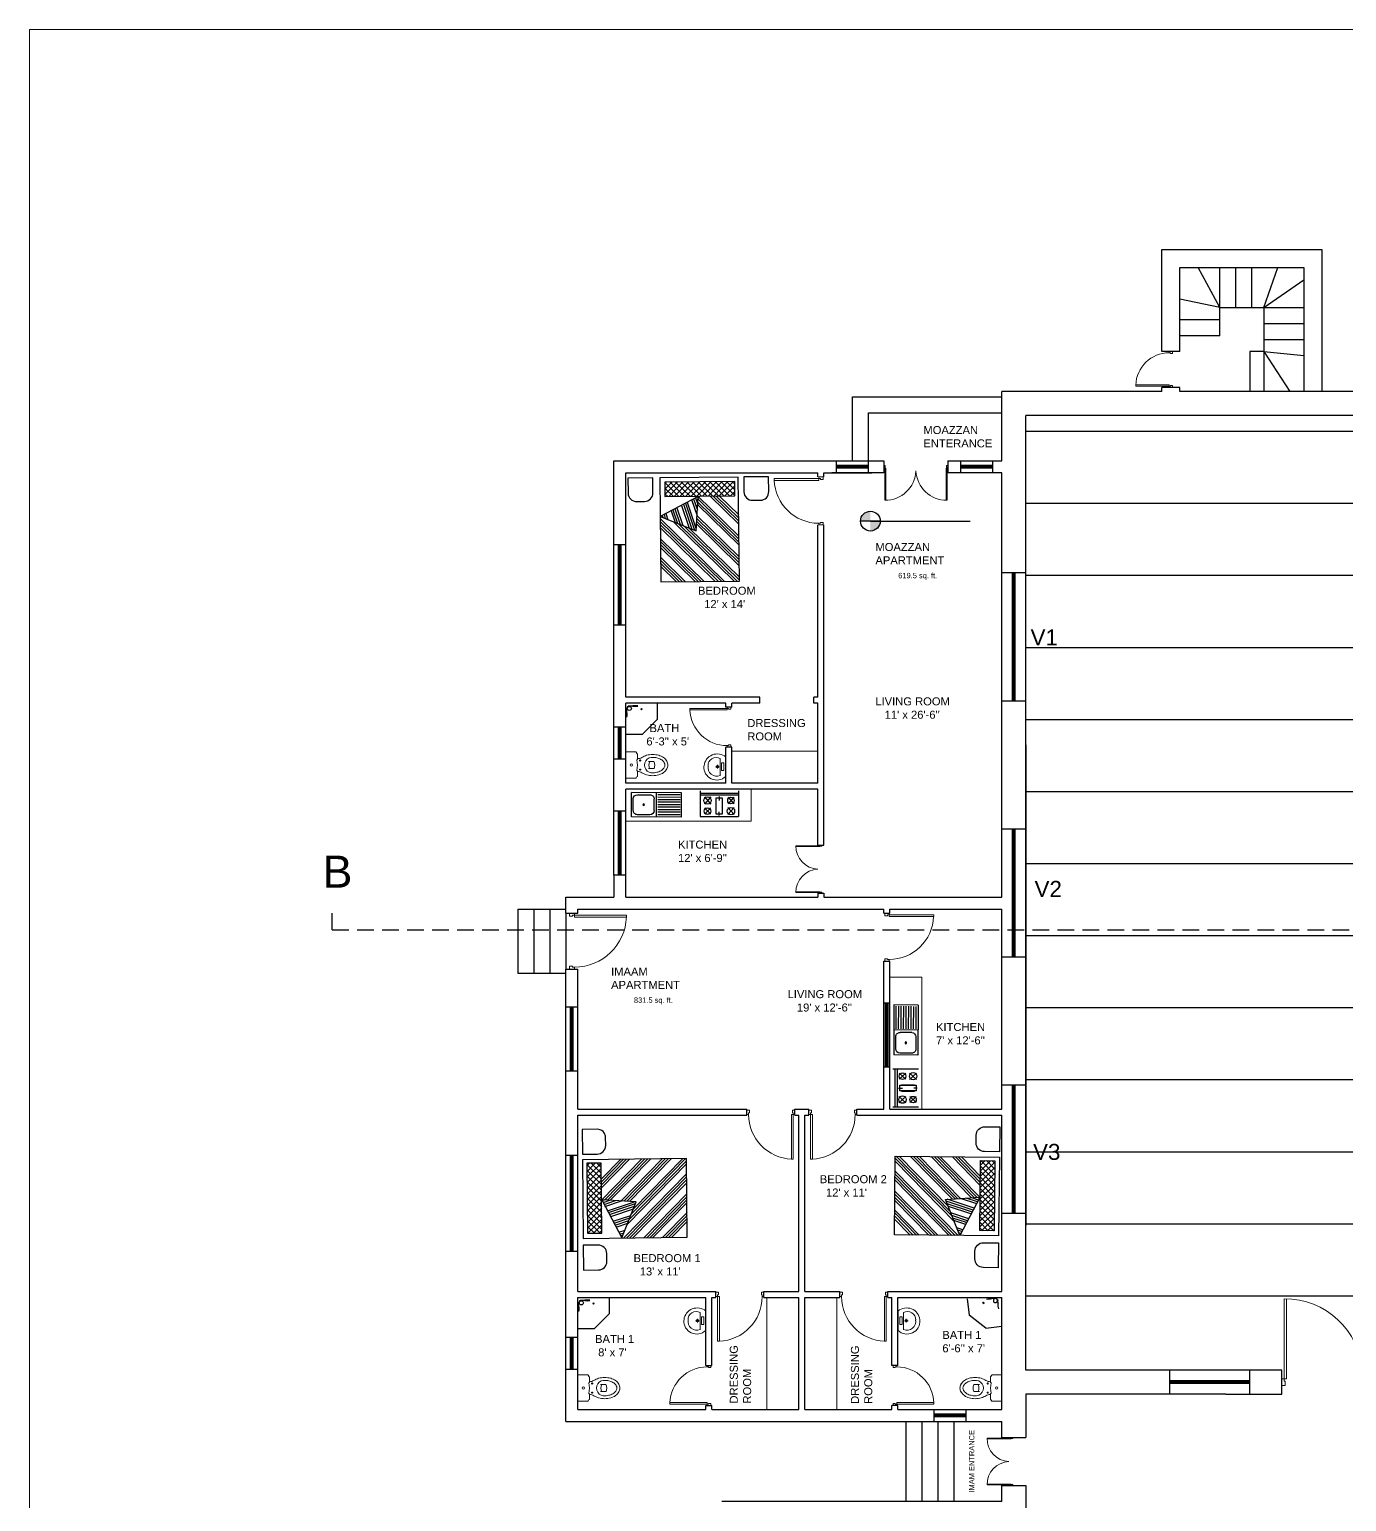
# Model space of a CAD drawing. Header units: inches. Extents: x -6210 to 141093, y -2740 to 21225.
# Drawn here: x 101637 to 102624, y 2402 to 3505 of the extents above; entities that cross this region are included whole.
import ezdxf

# ---------------------------------------------------------------- set-up
doc = ezdxf.new("R2010")
doc.units = ezdxf.units.IN
doc.header["$LTSCALE"] = 100
doc.header["$MEASUREMENT"] = 0
doc.linetypes.add('HIDDEN2', pattern=[0.1875, 0.125, -0.0625])
for name, color, linetype in [('1text', 6, 'Continuous'), ('FIXTURES', 251, 'Continuous'), ('furniture', 9, 'Continuous'), ('SAFF', 7, 'Continuous'), ('steps', 9, 'Continuous'), ('walls', 1, 'Continuous'), ('windows', 150, 'Continuous')]:
    doc.layers.add(name, color=color, linetype=linetype)
doc.layers.add('DOOR', color=11, linetype='Continuous', lineweight=5)
doc.layers.add('FURNITUR', color=253, linetype='Continuous', lineweight=18)
doc.styles.get("Standard").update_dxf_attribs({"font": 'arial.ttf', "height": 4})

# ---------------------------------------------------------------- blocks, each defined once
blk = doc.blocks.new('FDSADDFAEREWRWER')
at = {"layer": 'FURNITUR'}
for p, q in [((38131, -26483.3), (38131, -26479.5)), ((38131.1, -26479.3), (38132, -26478)), ((38139.5, -26477.9), (38132.4, -26477.9)), ((38139.7, -26497.4), (38139.7, -26478.1)), ((38122.8, -26485.2), (38118.7, -26485.2)), ((38122.8, -26490.3), (38118.7, -26490.3)), ((38129.7, -26484.3), (38128.3, -26484.3)), ((38129.7, -26491.2), (38128.3, -26491.2)), ((38129, -26485), (38129, -26483.6)), ((38129, -26491.9), (38129, -26490.5)), ((38131, -26487.7), (38131.5, -26483.7)), ((38131, -26487.7), (38131.5, -26491.7)), ((38131, -26495.9), (38131, -26492.1)), ((38131.4, -26483.6), (38131.1, -26483.4)), ((38131.3, -26491.9), (38131.1, -26492)), ((38131.1, -26496.2), (38132, -26497.4)), ((38139.5, -26497.6), (38132.4, -26497.6))]:
    blk.add_line(p, q, dxfattribs=at)
at = {"layer": 'FURNITUR', "extrusion": (0, 0, -1)}
for centre, major_axis, start_param, end_param in [((38118.4, -26491.9), (-8.51, 8.51), 0.175324, 0.503558), ((38119.6, -26496), (-11.5, 11.5), 0.503558, 0.785398), ((38119.6, -26496), (-11.5, -11.5), 2.356194, 2.638034), ((38120.8, -26491.9), (-8.51, 8.51), 1.067238, 1.389176), ((38131.5, -26479.5), (-0.314, 0.314), -0.785398, -0.165149), ((38132.4, -26478.3), (-0.314, -0.314), 1.405648, 2.356194), ((38139.5, -26478.1), (-0.157, -0.157), 2.356194, 3.926991), ((38113.9, -26487.7), (-4.02, 4.02), -0.785398, -0.250471), ((38113.9, -26487.7), (-4.02, -4.02), 0.250471, 0.785398), ((38116.6, -26489.4), (-6.28, 6.28), -0.250471, 0.175324), ((38116.6, -26486.1), (-6.28, 6.28), 4.537065, 4.96286), ((38113.9, -26487.7), (-2.45, -2.45), 0.785398, 1.320326), ((38113.9, -26487.7), (-2.45, 2.45), -1.320326, -0.785398), ((38116.6, -26489.4), (-4.71, 4.71), -0.250471, 0.175324), ((38116.6, -26486.1), (-4.71, 4.71), 4.537065, 4.96286), ((38118.4, -26491.9), (-6.94, -6.94), 1.74612, 2.074355), ((38118.4, -26483.5), (-6.94, -6.94), 5.779627, 6.107861), ((38119.6, -26496), (-9.95, -9.95), 2.074355, 2.310238), ((38123.2, -26487.7), (-3.69, -3.69), 0.295539, 1.275258), ((38118.7, -26485.4), (-0.125, -0.125), 1.275258, 2.356194), ((38118.7, -26490.1), (-0.125, 0.125), 3.926991, 5.007928), ((38119.9, -26487.7), (-4.12, 4.12), 0.626699, 4.08569), ((38114.8, -26487.7), (-5.34, -5.34), 3.582609, 4.271372), ((38131.1, -26476), (-4.89, -4.89), 5.503466, 6.019803), ((38129, -26484.3), (-0.275, 0.275), 3.926991, 7.068583), ((38129, -26491.2), (-0.275, 0.275), 3.926991, 7.068583), ((38129, -26484.3), (-0.275, 0.275), 0.785398, 3.926991), ((38129, -26491.2), (-0.275, 0.275), 0.785398, 3.926991), ((38131.2, -26483.3), (-0.125, 0.125), 4.434999, 5.497787), ((38131.2, -26492.1), (-0.125, 0.125), -0.785398, 0.415559), ((38131.3, -26491.7), (-0.125, -0.125), 3.819301, 5.127948), ((38131.3, -26483.7), (-0.125, -0.125), 2.864203, 4.034681), ((38135.7, -26487.7), (-0.627, 0.627), -0.785398, 2.356194), ((38135.7, -26487.7), (-0.627, -0.627), 3.926991, 7.068583), ((38118.4, -26483.5), (-8.51, 8.51), 4.208831, 4.537065), ((38119.6, -26479.4), (-11.5, -11.5), 5.497787, 5.779627), ((38119.6, -26479.4), (-9.95, 9.95), 3.972947, 4.208831), ((38119.6, -26479.4), (-11.5, 11.5), 3.645151, 3.926991), ((38120.8, -26483.5), (-8.51, -8.51), 4.894009, 5.215947), ((38131.1, -26499.4), (-4.89, 4.89), 0.263382, 0.779719), ((38131.5, -26495.9), (-0.314, 0.314), -1.405648, -0.785398), ((38132.4, -26497.2), (-0.314, 0.314), 3.926991, 4.877538), ((38139.5, -26497.4), (-0.157, -0.157), 3.926991, 5.497787)]:
    blk.add_ellipse(centre, major_axis=major_axis, ratio=1, start_param=start_param, end_param=end_param, dxfattribs=at)
blk = doc.blocks.new('LAV', base_point=(396, 588))
for p, q in [((396.2, 580.6), (396.2, 595.1)), ((397.6, 585), (397.6, 590.7)), ((397.6, 590.7), (399.3, 590.7)), ((399.3, 585), (397.6, 585)), ((399.3, 590.7), (399.3, 585)), ((400.3, 580.9), (400.3, 594)), ((396.2, 580.6), (396.2, 580.6)), ((400.3, 580.9), (400.3, 580.9))]:
    blk.add_line(p, q)
for centre, radius, start, end in [((402.6, 587.4), 10, 6.3511, 130.1512), ((403, 587.4), 9.62, 225.0409, 4.876), ((403.4, 588.7), 6.06, 355.5607, 119.9347), ((402.9, 587.3), 6.63, 247.3713, 10.7334)]:
    blk.add_arc(centre, radius, start, end)
blk = doc.blocks.new('A$C56213ABD')
for points in [[(9.9, 11.4), (9.9, 8.7)], [(11.2, 10.1), (8.6, 10.1)]]:
    blk.add_lwpolyline(points)
for radius in [0.938, 0.75]:
    blk.add_circle((9.9, 10.1), radius)
at = {"rotation": 270}
blk.add_blockref('LAV', (10.1, 16.5), dxfattribs=at)
blk = doc.blocks.new('D1')
for points in [[(1.5, 40.9), (1.5, 1.9), (3, 1.9), (3, 40.9)], [(1.5, 0.4), (2.2, 0.4), (2.2, -1.9), (0, -1.9), (0, 1.9), (1.5, 1.9)], [(42, 1.9), (42, -1.9), (39.8, -1.9), (39.8, 0.4), (40.5, 0.4), (40.5, 1.9)]]:
    blk.add_lwpolyline(points, close=True)
blk.add_arc((1.5, 1.9), 39, 0, 88.1502)
blk = doc.blocks.new('D')
at = {"layer": 'DOOR'}
for p, q in [((73476.83, 10997.38), (73476.83, 10955.35)), ((73477.98, 10955.35), (73477.98, 10997.38)), ((73557.36, 10955.35), (73557.36, 10997.38)), ((73558.52, 10997.38), (73558.52, 10955.35)), ((73475.67, 10955.37), (73476.83, 10955.37)), ((73475.67, 10951.98), (73475.67, 10955.37)), ((73476.83, 10955.37), (73476.83, 10954.21)), ((73476.83, 10955.35), (73477.98, 10955.35)), ((73476.83, 10954.21), (73477.4, 10954.21)), ((73477.4, 10954.21), (73477.4, 10951.98)), ((73558.52, 10955.35), (73557.36, 10955.35)), ((73557.94, 10954.21), (73557.94, 10951.98)), ((73558.52, 10954.21), (73557.94, 10954.21)), ((73559.67, 10955.37), (73558.52, 10955.37)), ((73558.52, 10955.37), (73558.52, 10954.21)), ((73559.67, 10951.98), (73559.67, 10955.37)), ((73477.4, 10951.98), (73475.67, 10951.98)), ((73557.94, 10951.98), (73559.67, 10951.98))]:
    blk.add_line(p, q, dxfattribs=at)
for centre, start, end in [((73477.4, 10957.07), 2.7057, 90.82091), ((73557.94, 10957.07), 89.17909, 177.2943)]:
    blk.add_arc(centre, 40.31, start, end, dxfattribs=at)
blk = doc.blocks.new('*X11')
at = {"color": 0}
for p, q in [((668.9, 1093.1), (682.2, 1106.5)), ((668.9, 1098.5), (676.9, 1106.5)), ((668.9, 1103.8), (671.6, 1106.5)), ((678.4, 1092.9), (668.9, 1102.4)), ((673.1, 1092.9), (668.9, 1097.1)), ((683.7, 1092.9), (670.1, 1106.5)), ((674, 1092.9), (687.5, 1106.5)), ((689, 1092.9), (675.4, 1106.5)), ((679.3, 1092.9), (692.8, 1106.5)), ((694.3, 1092.9), (680.7, 1106.5)), ((684.6, 1092.9), (698.1, 1106.5)), ((699.6, 1092.9), (686, 1106.5)), ((689.9, 1092.9), (703.4, 1106.5)), ((704.9, 1092.9), (691.3, 1106.5)), ((695.2, 1092.9), (708.7, 1106.5)), ((710.2, 1092.9), (696.6, 1106.5)), ((700.5, 1092.9), (714.1, 1106.5)), ((715.5, 1092.9), (701.9, 1106.5)), ((705.8, 1092.9), (719.4, 1106.5)), ((720.8, 1092.9), (707.2, 1106.5)), ((711.1, 1092.9), (724.7, 1106.5)), ((726.1, 1092.9), (712.5, 1106.5)), ((716.4, 1092.9), (730, 1106.5)), ((731.4, 1092.9), (717.8, 1106.5)), ((721.7, 1092.9), (734.9, 1106.1)), ((734.9, 1094.7), (723.1, 1106.5)), ((727, 1092.9), (734.9, 1100.8)), ((734.9, 1100), (728.4, 1106.5)), ((734.9, 1105.3), (733.7, 1106.5)), ((732.3, 1092.9), (734.9, 1095.5))]:
    blk.add_line(p, q, dxfattribs=at)
blk = doc.blocks.new('BED')
for p, q in [((-30, -4.1), (36, -4.1)), ((-30, -17.7), (-30, -4.1)), ((36, -4.1), (36, -17.7)), ((-33.3, -44.3), (-6.6, -17.7)), ((-33.3, -38.7), (-12.3, -17.7)), ((-33.3, -41.5), (-9.4, -17.7)), ((-33.3, -35.8), (-15.1, -17.7)), ((-33.3, -55.8), (4.9, -17.7)), ((-33.3, -58.6), (4.8, -20.6)), ((-33.3, -61.4), (5, -23.2)), ((-33.3, -64.3), (5.2, -25.9)), ((36, -17.7), (-30, -17.7)), ((6.9, -50.3), (4.6, -17.8)), ((4.7, -17.9), (40.8, -36.5)), ((5.4, -18.3), (4.8, -20.2)), ((7.2, -19.2), (5.1, -25.6)), ((9, -20.1), (5.5, -30.9)), ((10.9, -20.8), (5.9, -36.3)), ((15, -23.2), (6.8, -48.8)), ((16.8, -24.1), (8.6, -49.6)), ((18.7, -24.9), (11, -48.6)), ((20.4, -26.2), (13.5, -47.6)), ((-33.3, -75.2), (5.9, -36.1)), ((-33.3, -78), (6.1, -38.7)), ((-33.3, -80.9), (6.2, -41.4)), ((-19.1, -98.1), (40.8, -38.2)), ((-16.3, -98.1), (40.8, -41)), ((40.8, -36.5), (6.9, -50.3)), ((25, -28.3), (19.6, -45.1)), ((26.8, -29.3), (22, -44.2)), ((28.6, -30.2), (24.4, -43.2)), ((30.4, -31.1), (26.8, -42.2)), ((35.3, -33.7), (33.5, -39.5)), ((37.1, -34.6), (35.9, -38.5)), ((38.9, -35.5), (38.3, -37.5)), ((-33.3, -83.7), (6.4, -44)), ((-33.3, -97.2), (18.3, -45.7)), ((-33.3, -94.4), (13.5, -47.6)), ((-31.3, -98.1), (23.1, -43.7)), ((-28.5, -98.1), (27.9, -41.8)), ((-13.5, -98.1), (40.8, -43.9)), ((-10.6, -98.1), (40.8, -46.7)), ((-0.2, -98.1), (40.8, -57.1)), ((2.6, -98.1), (40.8, -59.9)), ((5.5, -98.1), (40.8, -62.8)), ((8.3, -98.1), (40.8, -65.6)), ((17.4, -98.1), (40.8, -74.7)), ((20.2, -98.1), (40.8, -77.5)), ((23.1, -98.1), (40.8, -80.4)), ((25.9, -98.1), (40.8, -83.2))]:
    blk.add_line(p, q)
for points in [[(-61.9, -14.1), (-61.9, 0), (-38.5, 0), (-38.5, -14.1, -0.414214), (-46.5, -22.1), (-53.9, -22.1, -0.414214)], [(47.3, -14.1), (47.3, 0), (70.7, 0), (70.7, -14.1, -0.414214), (62.7, -22.1), (55.3, -22.1, -0.414214)]]:
    blk.add_lwpolyline(points, format="xyb", close=True)
blk.add_lwpolyline([(-33.3, -98.1), (-33.3, 0), (40.8, 0), (40.8, -98.1)], close=True)
blk.add_blockref('*X11', (-698.9, -1110.6))
blk = doc.blocks.new('f')
at = {"layer": 'FIXTURES'}
for p, q in [((3718.8, 2061), (3718.8, 2080.5)), ((3746.2, 2079.7), (3746.2, 2079.3)), ((3746.2, 2079.5), (3750.2, 2079.5)), ((3753, 2072.4), (3753.4, 2072.4)), ((3753.2, 2072.4), (3753.2, 2076.5)), ((3718.8, 2061), (3736.8, 2043)), ((3750.3, 2060.9), (3748.5, 2062.7)), ((3750.3, 2062.7), (3748.5, 2060.9)), ((3756.8, 2043), (3736.8, 2043))]:
    blk.add_line(p, q, dxfattribs=at)
for centre, radius in [((3750.3, 2076.5), 2.45), ((3749.4, 2061.8), 0.675)]:
    blk.add_circle(centre, radius, dxfattribs=at)
for centre, radius, start, end in [((3743, 2115.6), 36.4, 265.0668, 274.9332), ((3750.2, 2076.5), 3.03, 0, 90), ((3789.3, 2069.3), 36.4, 175.0668, 184.9332), ((3717.1, 2069.3), 36.4, 355.0668, 4.9332)]:
    blk.add_arc(centre, radius, start, end, dxfattribs=at)
blk = doc.blocks.new('COOKR2')
at = {"layer": 'furniture'}
for p, q in [((12.7, 54), (36.7, 54)), ((14.7, 18), (14.7, 54)), ((16.7, 54), (16.7, 18)), ((18.6, 44.3), (24.7, 49.8)), ((18.6, 49.8), (24.7, 44.3)), ((28.3, 44), (35, 50)), ((28.3, 50), (35, 44)), ((17.8, 35.8), (21.7, 35.8)), ((18.3, 27.9), (25, 21.9)), ((18.3, 21.9), (25, 27.9)), ((20.7, 38.8), (33.1, 38.8)), ((20.7, 32.8), (33.1, 32.8)), ((35.7, 35.8), (32.5, 35.8)), ((12.7, 18), (36.7, 18)), ((28.6, 27.7), (34.7, 22.2)), ((28.6, 22.2), (34.7, 27.7))]:
    blk.add_line(p, q, dxfattribs=at)
blk.add_lwpolyline([(19.1, 38.6), (34.5, 38.6), (34.5, 33.1), (19.1, 33.1)], close=True, dxfattribs=at)
for centre, radius in [((21.7, 47), 3.08), ((31.7, 47), 3.49), ((21.7, 24.9), 3.49), ((31.7, 24.9), 3.08)]:
    blk.add_circle(centre, radius, dxfattribs=at)
blk = doc.blocks.new('sink')
at = {"layer": 'furniture'}
for p, q in [((72792.84, 10161.05), (72819.81, 10165.76)), ((72822.09, 10152.69), (72819.81, 10165.76)), ((72795.12, 10147.99), (72792.84, 10161.05)), ((72793.7, 10160.09), (72805.84, 10162.21)), ((72793.94, 10158.74), (72806.07, 10160.86)), ((72794.17, 10157.4), (72806.31, 10159.51)), ((72794.41, 10156.05), (72806.54, 10158.16)), ((72794.64, 10154.7), (72806.78, 10156.82)), ((72808.6, 10150.34), (72806.32, 10163.4)), ((72809.32, 10153.94), (72808.22, 10160.26)), ((72816.82, 10164.08), (72810.08, 10162.9)), ((72820.56, 10155.9), (72819.46, 10162.22)), ((72794.88, 10153.35), (72807.01, 10155.47)), ((72795.11, 10152), (72807.25, 10154.12)), ((72795.12, 10147.99), (72822.09, 10152.69)), ((72795.35, 10150.65), (72807.48, 10152.77)), ((72795.58, 10149.31), (72807.72, 10151.42)), ((72811.96, 10152.08), (72818.7, 10153.26))]:
    blk.add_line(p, q, dxfattribs=at)
blk.add_circle((72814.39, 10158.08), 0.446, dxfattribs=at)
for centre, start, end in [((72810.47, 10160.65), 99.89527, 189.89527), ((72817.21, 10161.83), 9.89527, 99.89527), ((72811.57, 10154.33), 189.89527, 279.89527), ((72818.31, 10155.51), 279.89527, 9.89527)]:
    blk.add_arc(centre, 2.28, start, end, dxfattribs=at)

msp = doc.modelspace()

# ---------------------------------------------------------------- hatches: boundary and pattern name
at = {"layer": '1text'}
h = msp.add_hatch(color=256, dxfattribs=at)
h.dxf.hatch_style = 1
h.paths.add_polyline_path([(102267.14927, 3143.887, 0.4142135624), (102259.76603, 3136.50376), (102267.14927, 3136.50376)])
h.paths.add_polyline_path([(102274.5325, 3136.50376), (102267.14927, 3136.50376), (102267.14927, 3129.12053, 0.4142135624)])

# ---------------------------------------------------------------- linework, layer by layer
for p, q in [((102274.5325, 3136.50376), (102259.76603, 3136.50376)), ((102267.14927, 3136.50376), (102342.09066, 3136.50376))]:
    msp.add_line(p, q, dxfattribs=at)
at = {"layer": '1text', "linetype": 'HIDDEN2'}
for q in [(101863.62734, 2845.24959), (104121.29682, 2830.24959)]:
    msp.add_line((101863.62734, 2830.24959), q, dxfattribs=at)
at = {"layer": '1text'}
msp.add_lwpolyline([(101863.62734, 2845.24959, 0, 0, 0), (101863.62734, 2853.71578, 0, 8.46619, 0), (101863.62734, 2845.24959, 8.46619, 8.46619, 0)], format="xyseb", dxfattribs=at)
msp.add_circle((102267.14927, 3136.50376), 7.38324, dxfattribs=at)
at = {"layer": 'DOOR'}
msp.add_lwpolyline([(101636.51372, 1304.96305), (104569.96852, 1304.96305), (104569.96852, 3505.05415), (101636.51372, 3505.05415)], close=True, dxfattribs=at)
at = {"layer": 'FIXTURES'}
msp.add_line((102139.57136, 2915.22933), (102168.13695, 2915.22933), dxfattribs=at)
at = {"layer": 'FURNITUR'}
for p, q in [((102227.8035, 2964.16652), (102163.3035, 2964.16652)), ((102177.76581, 2935.66652), (102177.76581, 2911.66652)), ((102177.76581, 2911.66652), (102083.8035, 2911.66652)), ((102281.8035, 2794.76184), (102305.8035, 2794.76184)), ((102305.8035, 2695.66652), (102305.8035, 2794.76184)), ((102189.5535, 2470.66652), (102189.5535, 2554.66652)), ((102242.0535, 2470.66652), (102242.0535, 2554.66652))]:
    msp.add_line(p, q, dxfattribs=at)
at = {"layer": 'SAFF'}
for p, q in [((103655.8035, 3203.64847), (102383.8035, 3203.64847)), ((103655.8035, 3149.64847), (102383.8035, 3149.64847)), ((103655.8035, 3095.64847), (102383.8035, 3095.64847)), ((103655.8035, 3041.64847), (102383.8035, 3041.64847)), ((103655.8035, 2987.64847), (102383.8035, 2987.64847)), ((103655.8035, 2933.64847), (102383.8035, 2933.64847)), ((103655.8035, 2879.64847), (102383.8035, 2879.64847)), ((103655.8035, 2825.64847), (102383.8035, 2825.64847)), ((103655.8035, 2771.64847), (102383.8035, 2771.64847)), ((103655.8035, 2717.64847), (102383.8035, 2717.64847)), ((103655.8035, 2663.64847), (102383.8035, 2663.64847)), ((103655.8035, 2609.64847), (102383.8035, 2609.64847)), ((103655.8035, 2555.64847), (102383.8035, 2555.64847))]:
    msp.add_line(p, q, dxfattribs=at)
at = {"layer": 'steps'}
for p, q in [((102529.21216, 3296.64847), (102512.84521, 3326.64847)), ((102529.21216, 3296.64847), (102529.21216, 3326.64847)), ((102541.21216, 3296.64847), (102541.21216, 3326.64847)), ((102553.21216, 3296.64847), (102553.21216, 3326.64847)), ((102562.21216, 3296.64847), (102572.76883, 3326.64847)), ((102562.21216, 3296.64847), (102592.21216, 3317.26781)), ((102529.21216, 3296.64847), (102499.21216, 3302.91163)), ((102562.21216, 3296.64847), (102592.21216, 3296.64847)), ((102529.21216, 3287.32562), (102499.21216, 3287.32562)), ((102562.21216, 3284.64847), (102592.21216, 3284.64847)), ((102529.21216, 3275.32562), (102499.21216, 3275.32562)), ((102562.21216, 3272.64847), (102592.21216, 3272.64847)), ((102551.71216, 3263.64847), (102551.71216, 3233.64847)), ((102562.21216, 3263.64847), (102592.21216, 3260.64847)), ((102562.21216, 3263.64847), (102581.8035, 3233.64847)), ((102562.21216, 3263.64847), (102562.21216, 3233.64847)), ((102253.71971, 3181.66652), (102253.71971, 3229.66652)), ((102253.71971, 3229.66652), (102365.8035, 3229.66652)), ((102265.71971, 3181.66652), (102265.71971, 3217.66652)), ((102265.71971, 3217.66652), (102365.8035, 3217.66652)), ((102365.8035, 3185.64847), (102365.8035, 3212.64847)), ((102002.8035, 2845.66652), (102002.8035, 2797.66652)), ((102002.8035, 2845.66652), (102038.8035, 2845.66652)), ((102014.8035, 2845.66652), (102014.8035, 2797.66652)), ((102026.8035, 2845.66652), (102026.8035, 2797.66652)), ((102038.8035, 2842.66652), (102038.8035, 2800.66652)), ((102002.8035, 2797.66652), (102038.8035, 2797.66652)), ((102293.8035, 2461.66652), (102293.8035, 2401.66652)), ((102305.8035, 2461.66652), (102305.8035, 2401.66652)), ((102317.8035, 2461.66652), (102317.8035, 2401.66652)), ((102329.8035, 2461.66652), (102329.8035, 2401.66652))]:
    msp.add_line(p, q, dxfattribs=at)
msp.add_lwpolyline([(102529.21216, 3275.32562), (102529.21216, 3296.64847), (102562.21216, 3296.64847), (102562.21216, 3263.64847), (102551.71216, 3263.64847)], dxfattribs=at)
at = {"layer": 'walls', "color": 1}
for p, q in [((102499.21216, 3263.64847), (102485.71216, 3263.64847)), ((102365.8035, 3189.4919), (102365.8035, 3233.64847)), ((102485.71216, 3233.64847), (102365.8035, 3233.64847)), ((102499.21216, 3236.64847), (102485.71216, 3236.64847)), ((102505.21216, 3233.64847), (102499.21216, 3233.64847)), ((102940.88412, 3233.64847), (102505.21216, 3233.64847)), ((102383.8035, 3185.64847), (102383.8035, 3215.64847)), ((102505.21216, 3215.64847), (102383.8035, 3215.64847)), ((102940.88412, 3215.64847), (102505.21216, 3215.64847)), ((102365.8035, 3181.66652), (102365.8035, 3185.64847)), ((102383.8035, 2500.14847), (102383.8035, 3185.64847)), ((102365.8035, 3151.66652), (102365.8035, 3172.66652)), ((102365.8035, 3127.66652), (102365.8035, 3151.66652)), ((102365.8035, 2854.66652), (102365.8035, 3127.66652)), ((102383.8035, 2968.78253), (102383.8035, 2608.78253)), ((102277.3035, 2842.66652), (102277.3035, 2845.66652)), ((102281.8035, 2842.66652), (102281.8035, 2845.66652)), ((102365.8035, 2695.66652), (102365.8035, 2845.66652)), ((102365.8035, 2776.66652), (102365.8035, 2845.66652)), ((102277.3035, 2695.66652), (102277.3035, 2806.66652)), ((102281.8035, 2695.66652), (102281.8035, 2806.66652)), ((102365.8035, 2605.66652), (102365.8035, 2691.16652)), ((102365.8035, 2559.16652), (102365.8035, 2605.66652)), ((102365.8035, 2470.66652), (102365.8035, 2554.66652)), ((102575.80357, 2500.14847), (102383.8035, 2500.14847)), ((102491.8035, 2482.14847), (102491.8035, 2500.14847)), ((102551.8035, 2482.14847), (102551.8035, 2500.14847)), ((102575.80357, 2482.19823), (102575.80357, 2500.19823)), ((102533.8035, 2482.14847), (102383.8035, 2482.14847)), ((102383.8035, 2482.14847), (102383.8035, 2449.66652)), ((102533.8035, 2482.14847), (102575.80357, 2482.19823)), ((102365.8035, 2449.66652), (102365.8035, 2461.66652)), ((102365.8035, 2401.66652), (102365.8035, 2413.66652)), ((102383.8035, 2413.66652), (102383.8035, 2195.64847)), ((102365.8035, 2401.66652), (102155.8035, 2401.66652))]:
    msp.add_line(p, q, dxfattribs=at)
at = {"layer": 'walls'}
for p, q in [((102074.8035, 3181.66652), (102241.71971, 3181.66652)), ((102074.8035, 2871.16652), (102074.8035, 3181.66652)), ((102238.3035, 3181.66652), (102277.3035, 3181.66652)), ((102241.71971, 3172.66652), (102241.71971, 3181.66652)), ((102265.71971, 3172.66652), (102265.71971, 3181.66652)), ((102277.3035, 3181.66652), (102277.3035, 3172.66652)), ((102325.3035, 3181.66652), (102365.8035, 3181.66652)), ((102325.3035, 3181.66652), (102325.3035, 3172.66652)), ((102335.01174, 3172.66652), (102335.01174, 3181.66652)), ((102359.01174, 3172.66652), (102359.01174, 3181.66652)), ((102362.8035, 3181.66652), (102365.8035, 3181.66652)), ((102083.8035, 3172.66652), (102166.3035, 3172.66652)), ((102083.8035, 3004.66652), (102083.8035, 3172.66652)), ((102136.3035, 3172.66652), (102227.8035, 3172.66652)), ((102227.8035, 3169.66652), (102227.8035, 3172.66652)), ((102232.3035, 3169.66652), (102232.3035, 3172.66652)), ((102232.3035, 3172.66652), (102268.3035, 3172.66652)), ((102277.3035, 3172.66652), (102238.3035, 3172.66652)), ((102365.8035, 3172.66652), (102325.3035, 3172.66652)), ((102365.8035, 3172.66652), (102362.8035, 3172.66652)), ((102227.8035, 3004.66652), (102227.8035, 3133.66652)), ((102232.3035, 2893.66652), (102232.3035, 3133.66652)), ((102083.8035, 3118.66652), (102074.8035, 3118.66652)), ((102365.8035, 3097.89847), (102383.8035, 3097.89847)), ((102083.8035, 3058.66652), (102074.8035, 3058.66652)), ((102184.3035, 3004.66652), (102083.8035, 3004.66652)), ((102184.3035, 3000.16652), (102184.3035, 3004.66652)), ((102224.8035, 3000.16652), (102224.8035, 3004.66652)), ((102227.8035, 3004.66652), (102224.8035, 3004.66652)), ((102365.8035, 3001.89847), (102383.8035, 3001.89847)), ((102083.8035, 2940.16652), (102083.8035, 3000.16652)), ((102158.8035, 3000.16652), (102083.8035, 3000.16652)), ((102158.8035, 2997.16652), (102158.8035, 3000.16652)), ((102163.3035, 2997.16652), (102158.8035, 2997.16652)), ((102163.3035, 2997.16652), (102163.3035, 3000.16652)), ((102184.3035, 3000.16652), (102163.3035, 3000.16652)), ((102227.8035, 3000.16652), (102224.8035, 3000.16652)), ((102227.8035, 2940.16652), (102227.8035, 3000.16652)), ((102083.8035, 2982.16652), (102074.8035, 2982.16652)), ((102083.8035, 2958.16652), (102074.8035, 2958.16652)), ((102158.8035, 2940.16652), (102158.8035, 2967.16652)), ((102163.3035, 2967.16652), (102158.8035, 2967.16652)), ((102163.3035, 2940.16652), (102163.3035, 2967.16652)), ((102158.8035, 2940.16652), (102083.8035, 2940.16652)), ((102083.8035, 2854.66652), (102083.8035, 2935.66652)), ((102227.8035, 2935.66652), (102083.8035, 2935.66652)), ((102227.8035, 2940.16652), (102163.3035, 2940.16652)), ((102227.8035, 2893.66652), (102227.8035, 2935.66652)), ((102083.8035, 2854.66652), (102083.8035, 2928.16652)), ((102083.8035, 2919.16652), (102074.8035, 2919.16652)), ((102365.8035, 2905.89847), (102383.8035, 2905.89847)), ((102227.8035, 2893.66652), (102232.3035, 2893.66652)), ((102083.8035, 2871.16652), (102074.8035, 2871.16652)), ((102074.8035, 2871.16652), (102074.8035, 2854.66652)), ((102038.8035, 2842.66652), (102038.8035, 2854.66652)), ((102038.8035, 2854.66652), (102074.8035, 2854.66652)), ((102083.8035, 2854.66652), (102092.8035, 2854.66652)), ((102092.8035, 2854.66652), (102191.80275, 2854.66652)), ((102191.80275, 2854.66652), (102227.80275, 2854.66652)), ((102227.80275, 2857.66652), (102232.30275, 2857.66652)), ((102227.80275, 2857.66652), (102227.80275, 2854.66652)), ((102232.30275, 2857.66652), (102232.30275, 2854.66652)), ((102232.30275, 2854.66652), (102365.8035, 2854.66652)), ((102038.8035, 2842.66652), (102047.8035, 2842.66652)), ((102047.8035, 2842.66652), (102047.8035, 2845.66652)), ((102047.8035, 2845.66652), (102277.3035, 2845.66652)), ((102277.3035, 2842.66652), (102281.8035, 2842.66652)), ((102281.8035, 2845.66652), (102365.8035, 2845.66652)), ((102277.3035, 2806.66652), (102281.8035, 2806.66652)), ((102365.8035, 2809.89847), (102383.8035, 2809.89847)), ((102038.8035, 2461.66652), (102038.8035, 2800.66652)), ((102038.8035, 2800.66652), (102047.8035, 2800.66652)), ((102047.8035, 2695.66652), (102047.8035, 2800.66652)), ((102047.8035, 2772.16652), (102038.8035, 2772.16652)), ((102281.8035, 2775.16652), (102277.3035, 2775.16652)), ((102281.8035, 2727.16652), (102277.3035, 2727.16652)), ((102047.8035, 2724.16652), (102038.8035, 2724.16652)), ((102365.8035, 2713.89847), (102383.8035, 2713.89847)), ((102047.8035, 2695.66652), (102174.5535, 2695.66652)), ((102174.5535, 2691.16652), (102174.5535, 2695.66652)), ((102210.5535, 2695.66652), (102221.0535, 2695.66652)), ((102210.5535, 2691.16652), (102210.5535, 2695.66652)), ((102221.0535, 2691.16652), (102221.0535, 2695.66652)), ((102257.0535, 2695.66652), (102277.3035, 2695.66652)), ((102257.0535, 2691.16652), (102257.0535, 2695.66652)), ((102281.8035, 2695.66652), (102365.8035, 2695.66652)), ((102047.8035, 2559.16652), (102047.8035, 2691.16652)), ((102047.8035, 2691.16652), (102174.5535, 2691.16652)), ((102210.5535, 2691.16652), (102213.5535, 2691.16652)), ((102213.5535, 2559.16652), (102213.5535, 2691.16652)), ((102218.0535, 2691.16652), (102221.0535, 2691.16652)), ((102218.0535, 2559.16652), (102218.0535, 2691.16652)), ((102257.0535, 2691.16652), (102365.8035, 2691.16652)), ((102047.8035, 2661.16652), (102038.8035, 2661.16652)), ((102365.8035, 2617.89847), (102383.8035, 2617.89847)), ((102047.8035, 2589.16652), (102038.8035, 2589.16652)), ((102047.8035, 2559.16652), (102151.3035, 2559.16652)), ((102047.8035, 2470.66652), (102047.8035, 2554.66652)), ((102047.8035, 2554.66652), (102143.8035, 2554.66652)), ((102143.8035, 2503.66652), (102143.8035, 2554.66652)), ((102148.3035, 2503.66652), (102148.3035, 2554.66652)), ((102148.3035, 2554.66652), (102151.3035, 2554.66652)), ((102151.3035, 2554.66652), (102151.3035, 2559.16652)), ((102187.3035, 2554.66652), (102187.3035, 2559.16652)), ((102187.3035, 2559.16652), (102213.5535, 2559.16652)), ((102187.3035, 2554.66652), (102213.5535, 2554.66652)), ((102213.5535, 2470.66652), (102213.5535, 2554.66652)), ((102218.0535, 2559.16652), (102244.3035, 2559.16652)), ((102218.0535, 2554.66652), (102244.3035, 2554.66652)), ((102218.0535, 2470.66652), (102218.0535, 2554.66652)), ((102244.3035, 2554.66652), (102244.3035, 2559.16652)), ((102280.3035, 2559.16652), (102365.8035, 2559.16652)), ((102280.3035, 2554.66652), (102280.3035, 2559.16652)), ((102280.3035, 2554.66652), (102283.3035, 2554.66652)), ((102283.3035, 2503.66652), (102283.3035, 2554.66652)), ((102287.8035, 2554.66652), (102365.8035, 2554.66652)), ((102287.8035, 2503.66652), (102287.8035, 2554.66652)), ((102047.8035, 2524.66652), (102038.8035, 2524.66652)), ((102047.8035, 2500.66652), (102038.8035, 2500.66652)), ((102143.8035, 2503.66652), (102148.3035, 2503.66652)), ((102287.8035, 2503.66652), (102283.3035, 2503.66652)), ((102143.8035, 2470.66652), (102143.8035, 2473.66652)), ((102143.8035, 2473.66652), (102148.3035, 2473.66652)), ((102148.3035, 2470.66652), (102148.3035, 2473.66652)), ((102283.3035, 2470.66652), (102283.3035, 2473.66652)), ((102287.8035, 2473.66652), (102283.3035, 2473.66652)), ((102287.8035, 2470.66652), (102287.8035, 2473.66652)), ((102038.8035, 2461.66652), (102365.8035, 2461.66652)), ((102047.8035, 2470.66652), (102050.8035, 2470.66652)), ((102047.8035, 2470.66652), (102143.8035, 2470.66652)), ((102047.8035, 2461.66652), (102050.8035, 2461.66652)), ((102047.8035, 2461.66652), (102139.3035, 2461.66652)), ((102047.8035, 2461.66652), (102050.8035, 2461.66652)), ((102047.8035, 2461.66652), (102193.3035, 2461.66652)), ((102047.8035, 2461.66652), (102050.8035, 2461.66652)), ((102148.3035, 2470.66652), (102213.5535, 2470.66652)), ((102197.8035, 2461.66652), (102215.8035, 2461.66652)), ((102197.8035, 2461.66652), (102267.78091, 2461.66652)), ((102218.0535, 2470.66652), (102267.78091, 2470.66652)), ((102267.78091, 2470.66652), (102283.3035, 2470.66652)), ((102267.78091, 2461.66652), (102365.8035, 2461.66652)), ((102287.8035, 2470.66652), (102365.8035, 2470.66652)), ((102314.8035, 2470.66652), (102314.8035, 2461.66652)), ((102338.8035, 2470.66652), (102338.8035, 2461.66652)), ((102365.8035, 2449.66652), (102383.8035, 2449.66652)), ((102365.8035, 2413.66652), (102383.8035, 2413.66652))]:
    msp.add_line(p, q, dxfattribs=at)
for points in [[(102485.71216, 3263.64847), (102485.71216, 3340.14847), (102605.71216, 3340.14847), (102605.71216, 3233.64847)], [(102499.21216, 3263.64847), (102499.21216, 3326.64847), (102592.21216, 3326.64847), (102592.21216, 3233.64847), (102505.21216, 3233.64847)], [(102485.71216, 3233.64847), (102485.71216, 3236.64847)], [(102499.21216, 3233.64847), (102499.21216, 3236.64847)]]:
    msp.add_lwpolyline(points, dxfattribs=at)
at = {"layer": 'windows'}
for p, q in [((102265.71971, 3178.16652), (102241.71971, 3178.16652)), ((102359.01174, 3178.16652), (102335.01174, 3178.16652)), ((102265.71971, 3177.16652), (102241.71971, 3177.16652)), ((102265.71971, 3176.16652), (102241.71971, 3176.16652)), ((102359.01174, 3177.16652), (102335.01174, 3177.16652)), ((102359.01174, 3176.16652), (102335.01174, 3176.16652)), ((102078.3035, 3058.66652), (102078.3035, 3118.66652)), ((102079.3035, 3058.66652), (102079.3035, 3118.66652)), ((102080.3035, 3058.66652), (102080.3035, 3118.66652)), ((102373.8035, 3001.89847), (102373.8035, 3097.89847)), ((102374.8035, 3001.89847), (102374.8035, 3097.89847)), ((102375.8035, 3001.89847), (102375.8035, 3097.89847)), ((102078.3035, 2958.16652), (102078.3035, 2982.16652)), ((102079.3035, 2958.16652), (102079.3035, 2982.16652)), ((102080.3035, 2958.16652), (102080.3035, 2982.16652)), ((102078.3035, 2871.16652), (102078.3035, 2919.16652)), ((102079.3035, 2871.16652), (102079.3035, 2919.16652)), ((102080.3035, 2871.16652), (102080.3035, 2919.16652)), ((102373.8035, 2809.89847), (102373.8035, 2905.89847)), ((102374.8035, 2809.89847), (102374.8035, 2905.89847)), ((102375.8035, 2809.89847), (102375.8035, 2905.89847)), ((102042.3035, 2724.16652), (102042.3035, 2772.16652)), ((102043.3035, 2724.16652), (102043.3035, 2772.16652)), ((102044.3035, 2724.16652), (102044.3035, 2772.16652)), ((102278.5535, 2727.16652), (102278.5535, 2775.16652)), ((102279.5535, 2727.16652), (102279.5535, 2775.16652)), ((102280.5535, 2727.16652), (102280.5535, 2775.16652)), ((102373.8035, 2617.89847), (102373.8035, 2713.89847)), ((102374.8035, 2617.89847), (102374.8035, 2713.89847)), ((102375.8035, 2617.89847), (102375.8035, 2713.89847)), ((102042.3035, 2589.16652), (102042.3035, 2661.16652)), ((102043.3035, 2589.16652), (102043.3035, 2661.16652)), ((102044.3035, 2589.16652), (102044.3035, 2661.16652)), ((102042.3035, 2500.66652), (102042.3035, 2524.66652)), ((102043.3035, 2500.66652), (102043.3035, 2524.66652)), ((102044.3035, 2500.66652), (102044.3035, 2524.66652)), ((102551.8035, 2492.14847), (102491.8035, 2492.14847)), ((102551.8035, 2491.14847), (102491.8035, 2491.14847)), ((102551.8035, 2490.14847), (102491.8035, 2490.14847)), ((102338.8035, 2467.16652), (102314.8035, 2467.16652)), ((102338.8035, 2466.16652), (102314.8035, 2466.16652)), ((102338.8035, 2465.16652), (102314.8035, 2465.16652))]:
    msp.add_line(p, q, dxfattribs=at)

# ---------------------------------------------------------------- block references
at = {"layer": 'DOOR', "extrusion": (1e-16, 1.75308e-30, -1), "xscale": -0.6428571428571861, "yscale": 0.6428571428571861, "zscale": 0.6428571428571861, "rotation": 269.999999999999}
msp.add_blockref('D1', (-102492.46216, 3236.64847), dxfattribs=at)
at = {"layer": 'DOOR', "extrusion": (1e-16, 1.76242e-30, -1), "rotation": 269.9999999999989}
for p, xscale, yscale, zscale in [((-102230.0535, 3169.66652), 0.8571428571428483, 0.8571428571428483, 0.8571428571428483), ((-102161.0535, 2997.16652), 0.7143485800745827, 0.7143485800745827, 0.7143485800745827)]:
    msp.add_blockref('D1', p, dxfattribs=dict(at, xscale=xscale, yscale=yscale, zscale=zscale))
at = {"layer": 'DOOR', "extrusion": (-1e-16, -1.75308e-30, -1), "xscale": -1, "rotation": 89.99999999999895}
msp.add_blockref('D1', (-102043.3035, 2842.66652), dxfattribs=at)
at = {"layer": 'DOOR', "extrusion": (-1e-16, -1.75308e-30, -1), "xscale": -0.8571428571429004, "yscale": 0.8571428571429004, "zscale": 0.8571428571429005, "rotation": 89.99999999999895}
msp.add_blockref('D1', (-102279.5535, 2842.66652), dxfattribs=at)
at = {"layer": 'DOOR', "extrusion": (-1.75924e-30, 1e-16, -1), "xscale": -0.8571428571428569, "yscale": 0.8571428571428573, "zscale": 0.8571428571428571, "rotation": 180}
for p in [(-102210.5535, 2693.41652), (-102280.3035, 2556.91652)]:
    msp.add_blockref('D1', p, dxfattribs=at)
at = {"layer": 'DOOR', "extrusion": (-1.79622e-30, 1e-16, -1), "xscale": 0.8571428571428573, "yscale": 0.8571428571428573, "zscale": 0.8571428571428573, "rotation": 179.9999999999989}
for p in [(-102221.0535, 2693.41652), (-102151.3035, 2556.91652)]:
    msp.add_blockref('D1', p, dxfattribs=at)
at = {"layer": 'DOOR', "xscale": 1.428570609014755, "yscale": 1.428570609014755, "zscale": 1.428570609014755}
msp.add_blockref('D', (-2389.38016, -13156.94427), dxfattribs=at)
at = {"layer": 'DOOR', "extrusion": (1e-16, 1.78697e-30, -1), "xscale": -0.7143485800745827, "yscale": 0.7143485800745828, "zscale": 0.7143485800745827, "rotation": 269.999999999999}
msp.add_blockref('D1', (-102146.0535, 2473.66652), dxfattribs=at)
at = {"layer": 'DOOR', "extrusion": (-1e-16, -1.76242e-30, -1), "xscale": 0.7143485800745827, "yscale": 0.7143485800745827, "zscale": 0.7143485800745827, "rotation": 89.99999999999895}
msp.add_blockref('D1', (-102285.5535, 2473.66652), dxfattribs=at)
at = {"layer": 'FIXTURES'}
for name, p, xscale, yscale, zscale, rotation in [('BED', (102141.60334, 3169.31878), -0.7955268752453348, 0.7955268752453349, 0.7955268752453349, 0.5998985063928952), ('COOKR2', (102125.30003, 2944.3338), 0.7934886658016141, 0.7934886658016141, 0.7934886658016141, 270.0000000000294), ('COOKR2', (102273.97367, 2683.20545), 0.7934886658016138, 0.7934886658016138, 0.7934886658016138, 359.9450146056021), ('BED', (102051.46598, 2631.37651), -0.7955268752453349, 0.7955268752453349, 0.7955268752453349, 90.59989850639282), ('BED', (102363.59699, 2633.21211), 0.795526875245335, 0.795526875245335, 0.795526875245335, 269.400101493609)]:
    msp.add_blockref(name, p, dxfattribs=dict(at, xscale=xscale, yscale=yscale, zscale=zscale, rotation=rotation))
at = {"layer": 'FURNITUR'}
for p, xscale, yscale, zscale, rotation in [((103373.13556, 672.14658), 0.619677275441666, 0.619677275441666, 0.619677275441666, 90.00000000000091), ((103337.13556, 226.64658), 0.619677275441666, 0.619677275441666, 0.619677275441666, 90.00000000000091), ((101369.56155, 87.75831), -0.6196772754416662, 0.6196772754416661, 0.6196772754416661, 277.0612486278169)]:
    msp.add_blockref('f', p, dxfattribs=dict(at, xscale=xscale, yscale=yscale, zscale=zscale, rotation=rotation))
for name, p, rotation in [('FDSADDFAEREWRWER', (140223.4806, -23534.03177), 180.0000000000009), ('A$C56213ABD', (102304.18704, 2527.29993), 90.000000000001), ('FDSADDFAEREWRWER', (140187.4806, -24000.98256), 180.0000000000009)]:
    msp.add_blockref(name, p, dxfattribs=dict(at, rotation=rotation))
at = {"layer": 'FURNITUR', "xscale": -1}
for name, p, rotation in [('A$C56213ABD', (102142.41996, 2942.53559), 270.000000000001), ('A$C56213ABD', (102127.41996, 2527.29993), 270.000000000001), ('FDSADDFAEREWRWER', (64226.12641, -24000.98256), 180)]:
    msp.add_blockref(name, p, dxfattribs=dict(at, rotation=rotation))
at = {"layer": 'walls'}
for p, xscale, yscale, zscale, rotation in [((60291.20593, 9436.4072), -0.5714285713706709, 0.571428571370671, 0.5714285713706709, 180), ((106924.48327, 34383.2397), -0.4285714285281766, 0.4285714285281765, 0.4285714285281765, 90.00000000000087), ((107067.78209, 33939.23968), -0.4285714283468296, 0.4285714283468297, 0.4285714283468298, 90.00000000000087)]:
    msp.add_blockref('D', p, dxfattribs=dict(at, xscale=xscale, yscale=yscale, zscale=zscale, rotation=rotation))
at = {"layer": 'windows', "xscale": -1.36564160233326, "yscale": 1.36564160233326, "zscale": 1.36564160233326}
for p, rotation in [((202457.70962, 5784.68141), 9.57461783494094), ((99433.00074, 103106.08486), 99.57461783490888)]:
    msp.add_blockref('sink', p, dxfattribs=dict(at, rotation=rotation))

# ---------------------------------------------------------------- texts
at = {"layer": '1text', "attachment_point": 1}
for s, width, insert, char_height in [('MOAZZAN \\PENTERANCE', 71.1211089, (102306.90098, 3207.80295), 6), ('MOAZZAN APARTMENT', 71.1211089, (102270.92579, 3120.13857), 6), ('619.5 sq. ft.', 71.1211089, (102288.03598, 3097.72377), 4), ("BEDROOM \\P  12' x 14'", 142.3037375, (102137.86951, 3087.37054), 6), ('V1', 39.400908, (102387.26861, 3055.39085), 12), ("LIVING ROOM\\P   11' x 26'-6''", 71.1211089, (102270.86338, 3004.42206), 6), ("   BATH \\P  6'-3'' x 5'", 43.8203148, (102094.51592, 2984.40684), 6), ('DRESSING ROOM', 43.8203148, (102174.84956, 2988.18353), 6), ("KITCHEN    12' x 6'-9''", 43.8203148, (102122.89799, 2897.07328), 6), ('B', 633.2477315, (101856.3585, 2885.77625), 24), ('V2', 39.400908, (102390.27108, 2866.85818), 12), ('IMAAM\\PAPARTMENT', 71.1211089, (102072.70788, 2801.89525), 6), ("LIVING ROOM\\P   19' x 12'-6''", 71.1211089, (102205.05349, 2784.97216), 6), ('831.5 sq. ft.', 71.1211089, (102089.81808, 2779.48045), 4), ("KITCHEN    7' x 12'-6''", 43.8203148, (102316.36009, 2760.34783), 6), ('V3', 39.400908, (102389.15284, 2669.7403), 12), ("BEDROOM 2\\P  12' x 11'", 142.3037375, (102229.20017, 2646.29988), 6), ("BEDROOM 1\\P  13' x 11'", 142.3037375, (102089.54356, 2587.11695), 6), ("   BATH 1\\P   6'-6'' x 7'", 43.8203148, (102314.1165, 2529.5452), 6), ("   BATH 1\\P    8' x 7'", 43.8203148, (102053.69548, 2526.52541), 6)]:
    msp.add_mtext_dynamic_manual_height_columns(s, width=width, gutter_width=240, heights=[0], dxfattribs=dict(at, insert=insert, char_height=char_height))
at = {"layer": '1text', "attachment_point": 1, "rotation": 90}
for s, width, insert, char_height in [('DRESSING ROOM', 43.8203148, (102161.71532, 2475.16481), 6), ('DRESSING ROOM', 43.8203148, (102252.55415, 2474.87318), 6), ('IMAM ENTRANCE', 71.1211089, (102341.13694, 2408.40563), 4)]:
    msp.add_mtext_dynamic_manual_height_columns(s, width=width, gutter_width=240, heights=[0], dxfattribs=dict(at, insert=insert, char_height=char_height))

doc.saveas('drawing.dxf')
